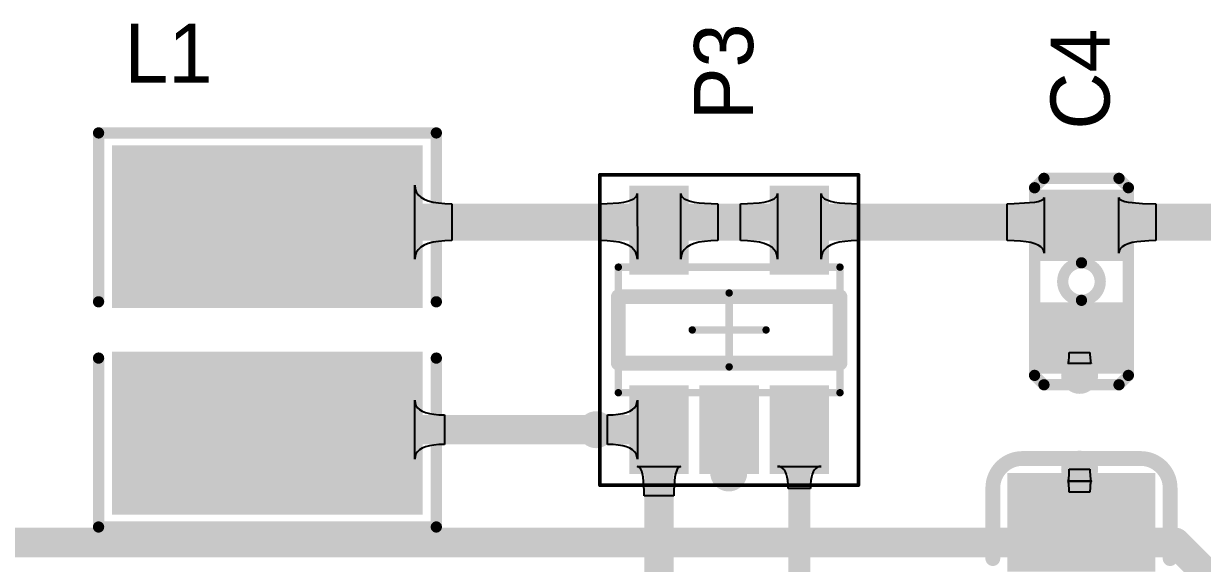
# Model space of a CAD drawing. Extents: x 244 to 457, y 184 to 319.
# Drawn here: x 315.48 to 331.43, y 263.29 to 270.6 of the extents above; entities that cross this region are included whole.
import ezdxf

# ---------------------------------------------------------------- set-up
doc = ezdxf.new("R2010")
doc.units = 0
doc.layers.get('0').update_dxf_attribs({"linetype": 'CONTINUOUS'})
for name, color, linetype in [('BOTTOMLAYER', 5, 'CONTINUOUS'), ('MECHANICAL13', 56, 'CONTINUOUS'), ('MECHANICAL15', 56, 'CONTINUOUS'), ('MULTILAYER', 9, 'CONTINUOUS'), ('TOPLAYER', 1, 'CONTINUOUS'), ('TOPOVERLAY', 2, 'CONTINUOUS'), ('TOPPASTE', 8, 'CONTINUOUS'), ('TOPSOLDER', 216, 'CONTINUOUS'), ('VIAHOLELAYER', 16, 'CONTINUOUS')]:
    doc.layers.add(name, color=color, linetype=linetype)

# ---------------------------------------------------------------- blocks, each defined once
blk = doc.blocks.new('1206_C_26')
at = {"layer": 'TOPLAYER'}
for points in [[(-2.055, -0.9), (-0.925, -0.9), (-2.055, 0.9), (-0.925, 0.9)], [(0.925, -0.9), (2.055, -0.9), (0.925, 0.9), (2.055, 0.9)]]:
    blk.add_solid(points, dxfattribs=at)
at = {"layer": 'TOPOVERLAY', "const_width": 0.2}
for points in [[(-2.355, 0.8, -0.414213), (-1.955, 1.2)], [(1.955, 1.2, -0.414214), (2.355, 0.8)], [(-1.955, -1.2, -0.414213), (-2.355, -0.8)], [(2.355, -0.8, -0.414214), (1.955, -1.2)]]:
    blk.add_lwpolyline(points, format="xyb", dxfattribs=at)
for points in [[(-1.955, 1.2), (-1, 1.2)], [(1, 1.2), (1.955, 1.2)], [(-2.355, 0.8), (-2.355, -0.8)], [(2.355, 0.8), (2.355, -0.8)], [(-1.955, -1.2), (-1, -1.2)], [(1, -1.2), (1.955, -1.2)]]:
    blk.add_lwpolyline(points, dxfattribs=at)
at = {"layer": 'TOPOVERLAY', "const_width": 0.1}
for points in [[(-2.005, 1.2, 1), (-1.905, 1.2, 1)], [(-2.005, 1.2, 1), (-1.905, 1.2, 1)], [(-1.05, 1.2, 1), (-0.95, 1.2, 1)], [(0.95, 1.2, 1), (1.05, 1.2, 1)], [(1.905, 1.2, 1), (2.005, 1.2, 1)], [(1.905, 1.2, 1), (2.005, 1.2, 1)], [(-2.405, 0.8, 1), (-2.305, 0.8, 1)], [(-2.405, 0.8, 1), (-2.305, 0.8, 1)], [(2.305, 0.8, 1), (2.405, 0.8, 1)], [(2.305, 0.8, 1), (2.405, 0.8, 1)], [(-2.405, -0.8, 1), (-2.305, -0.8, 1)], [(-2.405, -0.8, 1), (-2.305, -0.8, 1)], [(2.305, -0.8, 1), (2.405, -0.8, 1)], [(2.305, -0.8, 1), (2.405, -0.8, 1)], [(-2.005, -1.2, 1), (-1.905, -1.2, 1)], [(-2.005, -1.2, 1), (-1.905, -1.2, 1)], [(-1.05, -1.2, 1), (-0.95, -1.2, 1)], [(0.95, -1.2, 1), (1.05, -1.2, 1)], [(1.905, -1.2, 1), (2.005, -1.2, 1)], [(1.905, -1.2, 1), (2.005, -1.2, 1)]]:
    blk.add_lwpolyline(points, format="xyb", close=True, dxfattribs=at)
at = {"layer": 'TOPPASTE'}
for points in [[(-2.055, -0.9), (-0.925, -0.9), (-2.055, 0.9), (-0.925, 0.9)], [(0.925, -0.9), (2.055, -0.9), (0.925, 0.9), (2.055, 0.9)]]:
    blk.add_solid(points, dxfattribs=at)
at = {"layer": 'TOPSOLDER'}
for points in [[(-2.157, -1.002), (-0.823, -1.002), (-2.157, 1.002), (-0.823, 1.002)], [(0.823, -1.002), (2.157, -1.002), (0.823, 1.002), (2.157, 1.002)]]:
    blk.add_solid(points, dxfattribs=at)
blk = doc.blocks.new('SOT95P280X110_5N_38')
at = {"layer": 'MECHANICAL13', "const_width": 0.1}
for points in [[(-0.85, 1.5), (-0.85, -1.5)], [(-0.85, 1.5), (0.85, 1.5)], [(0.85, 1.5), (0.85, -1.5)], [(-0.85, -1.5), (0.85, -1.5)]]:
    blk.add_lwpolyline(points, dxfattribs=at)
at = {"layer": 'MECHANICAL13', "const_width": 0.05}
for points in [[(-0.875, 1.5, 1), (-0.825, 1.5, 1)], [(-0.875, 1.5, 1), (-0.825, 1.5, 1)], [(0.825, 1.5, 1), (0.875, 1.5, 1)], [(0.825, 1.5, 1), (0.875, 1.5, 1)], [(-0.875, -1.5, 1), (-0.825, -1.5, 1)], [(-0.875, -1.5, 1), (-0.825, -1.5, 1)], [(0.825, -1.5, 1), (0.875, -1.5, 1)], [(0.825, -1.5, 1), (0.875, -1.5, 1)]]:
    blk.add_lwpolyline(points, format="xyb", close=True, dxfattribs=at)
at = {"layer": 'MECHANICAL15'}
for points, const_width in [([(-2.1, 1.75), (-2.1, -1.75)], 0.05), ([(-2.1, 1.75), (2.1, 1.75)], 0.05), ([(2.1, 1.75), (2.1, -1.75)], 0.05), ([(0, 0.5), (0, -0.5)], 0.1), ([(-0.5, 0), (0.5, 0)], 0.1), ([(-2.1, -1.75), (2.1, -1.75)], 0.05)]:
    blk.add_lwpolyline(points, dxfattribs=dict(at, const_width=const_width))
for points, const_width in [([(-2.113, 1.75, 1), (-2.088, 1.75, 1)], 0.025), ([(-2.113, 1.75, 1), (-2.088, 1.75, 1)], 0.025), ([(2.088, 1.75, 1), (2.113, 1.75, 1)], 0.025), ([(2.088, 1.75, 1), (2.113, 1.75, 1)], 0.025), ([(-0.025, 0.5, 1), (0.025, 0.5, 1)], 0.05), ([(-0.525, 0, 1), (-0.475, 0, 1)], 0.05), ([(0.475, 0, 1), (0.525, 0, 1)], 0.05), ([(-0.025, -0.5, 1), (0.025, -0.5, 1)], 0.05), ([(-2.113, -1.75, 1), (-2.088, -1.75, 1)], 0.025), ([(-2.113, -1.75, 1), (-2.088, -1.75, 1)], 0.025), ([(2.088, -1.75, 1), (2.113, -1.75, 1)], 0.025), ([(2.088, -1.75, 1), (2.113, -1.75, 1)], 0.025)]:
    blk.add_lwpolyline(points, format="xyb", close=True, dxfattribs=dict(at, const_width=const_width))
at = {"layer": 'TOPLAYER'}
for points in [[(-0.85, 0.65), (-0.85, 1.25), (-1.85, 0.65), (-1.85, 1.25)], [(1.85, 0.65), (1.85, 1.25), (0.85, 0.65), (0.85, 1.25)], [(-0.85, -0.3), (-0.85, 0.3), (-1.85, -0.3), (-1.85, 0.3)], [(-0.85, -1.25), (-0.85, -0.65), (-1.85, -1.25), (-1.85, -0.65)], [(1.85, -1.25), (1.85, -0.65), (0.85, -1.25), (0.85, -0.65)]]:
    blk.add_solid(points, dxfattribs=at)
at = {"layer": 'TOPOVERLAY'}
for points, const_width in [([(-1.225, 1.8, 1), (-1.475, 1.8, 1)], 0.25), ([(-1.538, 1.8, 1), (-1.413, 1.8, 1)], 0.125), ([(-1.287, 1.8, 1), (-1.162, 1.8, 1)], 0.125), ([(-0.5, 1.5, 1), (-0.4, 1.5, 1)], 0.1), ([(-0.5, 1.5, 1), (-0.4, 1.5, 1)], 0.1), ([(0.4, 1.5, 1), (0.5, 1.5, 1)], 0.1), ([(0.4, 1.5, 1), (0.5, 1.5, 1)], 0.1), ([(-0.5, -1.5, 1), (-0.4, -1.5, 1)], 0.1), ([(-0.5, -1.5, 1), (-0.4, -1.5, 1)], 0.1), ([(0.4, -1.5, 1), (0.5, -1.5, 1)], 0.1), ([(0.4, -1.5, 1), (0.5, -1.5, 1)], 0.1)]:
    blk.add_lwpolyline(points, format="xyb", close=True, dxfattribs=dict(at, const_width=const_width))
at = {"layer": 'TOPOVERLAY', "const_width": 0.2}
for points in [[(-0.45, 1.5), (0.45, 1.5)], [(-0.45, 1.5), (-0.45, -1.5)], [(0.45, 1.5), (0.45, -1.5)], [(-0.45, -1.5), (0.45, -1.5)]]:
    blk.add_lwpolyline(points, dxfattribs=at)
at = {"layer": 'TOPPASTE'}
for points in [[(-0.85, 0.65), (-0.85, 1.25), (-1.85, 0.65), (-1.85, 1.25)], [(1.85, 0.65), (1.85, 1.25), (0.85, 0.65), (0.85, 1.25)], [(-0.85, -0.3), (-0.85, 0.3), (-1.85, -0.3), (-1.85, 0.3)], [(-0.85, -1.25), (-0.85, -0.65), (-1.85, -1.25), (-1.85, -0.65)], [(1.85, -1.25), (1.85, -0.65), (0.85, -1.25), (0.85, -0.65)]]:
    blk.add_solid(points, dxfattribs=at)
at = {"layer": 'TOPSOLDER'}
for points in [[(-0.748, 0.548), (-0.748, 1.352), (-1.952, 0.548), (-1.952, 1.352)], [(1.952, 0.548), (1.952, 1.352), (0.748, 0.548), (0.748, 1.352)], [(-0.748, -0.402), (-0.748, 0.402), (-1.952, -0.402), (-1.952, 0.402)], [(-0.748, -1.352), (-0.748, -0.548), (-1.952, -1.352), (-1.952, -0.548)], [(1.952, -1.352), (1.952, -0.548), (0.748, -1.352), (0.748, -0.548)]]:
    blk.add_solid(points, dxfattribs=at)
blk = doc.blocks.new('L1008_40')
at = {"layer": 'TOPLAYER'}
for points in [[(-2.397, -2), (-0.397, -2), (-2.397, 2), (-0.397, 2)], [(0.397, -2), (2.397, -2), (0.397, 2), (2.397, 2)]]:
    blk.add_solid(points, dxfattribs=at)
at = {"layer": 'TOPOVERLAY', "const_width": 0.152}
for points in [[(-0.381, 2.286), (-2.667, 2.286)], [(-2.667, -2.286), (-2.667, 2.286)], [(2.667, 2.286), (0.381, 2.286)], [(2.667, -2.286), (2.667, 2.286)], [(-0.381, -2.286), (-2.667, -2.286)], [(2.667, -2.286), (0.381, -2.286)]]:
    blk.add_lwpolyline(points, dxfattribs=at)
at = {"layer": 'TOPOVERLAY', "const_width": 0.0762}
for points in [[(-2.705, 2.286, 1), (-2.629, 2.286, 1)], [(-2.705, 2.286, 1), (-2.629, 2.286, 1)], [(-0.419, 2.286, 1), (-0.343, 2.286, 1)], [(0.343, 2.286, 1), (0.419, 2.286, 1)], [(2.629, 2.286, 1), (2.705, 2.286, 1)], [(2.629, 2.286, 1), (2.705, 2.286, 1)], [(-2.705, -2.286, 1), (-2.629, -2.286, 1)], [(-2.705, -2.286, 1), (-2.629, -2.286, 1)], [(-0.419, -2.286, 1), (-0.343, -2.286, 1)], [(0.343, -2.286, 1), (0.419, -2.286, 1)], [(2.629, -2.286, 1), (2.705, -2.286, 1)], [(2.629, -2.286, 1), (2.705, -2.286, 1)]]:
    blk.add_lwpolyline(points, format="xyb", close=True, dxfattribs=at)
at = {"layer": 'TOPPASTE'}
for points in [[(-2.397, -2), (-0.397, -2), (-2.397, 2), (-0.397, 2)], [(0.397, -2), (2.397, -2), (0.397, 2), (2.397, 2)]]:
    blk.add_solid(points, dxfattribs=at)
at = {"layer": 'TOPSOLDER'}
for points in [[(-2.499, -2.102), (-0.295, -2.102), (-2.499, 2.102), (-0.295, 2.102)], [(0.295, -2.102), (2.499, -2.102), (0.295, 2.102), (2.499, 2.102)]]:
    blk.add_solid(points, dxfattribs=at)
blk = doc.blocks.new('C0603_57')
at = {"layer": 'TOPLAYER'}
for points in [[(-1.143, 0.508), (-1.143, -0.508), (-0.381, 0.508), (-0.381, -0.508)], [(0.381, 0.508), (0.381, -0.508), (1.143, 0.508), (1.143, -0.508)]]:
    blk.add_solid(points, dxfattribs=at)
at = {"layer": 'TOPOVERLAY', "const_width": 0.152}
for points in [[(-1.397, 0.508), (-1.27, 0.635)], [(1.27, 0.635), (-1.27, 0.635)], [(1.397, 0.508), (1.27, 0.635)], [(-1.397, -0.508), (-1.397, 0.508)], [(1.397, -0.508), (1.397, 0.508)], [(-1.27, -0.635), (-1.397, -0.508)], [(1.27, -0.635), (1.397, -0.508)], [(1.27, -0.635), (-1.27, -0.635)]]:
    blk.add_lwpolyline(points, dxfattribs=at)
at = {"layer": 'TOPOVERLAY'}
for points, const_width in [([(-1.308, 0.635, 1), (-1.232, 0.635, 1)], 0.0762), ([(-1.308, 0.635, 1), (-1.232, 0.635, 1)], 0.0762), ([(1.232, 0.635, 1), (1.308, 0.635, 1)], 0.0762), ([(1.232, 0.635, 1), (1.308, 0.635, 1)], 0.0762), ([(-1.435, 0.508, 1), (-1.359, 0.508, 1)], 0.0762), ([(-1.435, 0.508, 1), (-1.359, 0.508, 1)], 0.0762), ([(1.359, 0.508, 1), (1.435, 0.508, 1)], 0.0762), ([(1.359, 0.508, 1), (1.435, 0.508, 1)], 0.0762), ([(0.254, 0, 1), (-0.254, 0, 1)], 0.152), ([(-0.292, 0, 1), (-0.216, 0, 1)], 0.0762), ([(0.216, 0, 1), (0.292, 0, 1)], 0.0762), ([(-1.435, -0.508, 1), (-1.359, -0.508, 1)], 0.0762), ([(-1.435, -0.508, 1), (-1.359, -0.508, 1)], 0.0762), ([(1.359, -0.508, 1), (1.435, -0.508, 1)], 0.0762), ([(1.359, -0.508, 1), (1.435, -0.508, 1)], 0.0762), ([(-1.308, -0.635, 1), (-1.232, -0.635, 1)], 0.0762), ([(-1.308, -0.635, 1), (-1.232, -0.635, 1)], 0.0762), ([(1.232, -0.635, 1), (1.308, -0.635, 1)], 0.0762), ([(1.232, -0.635, 1), (1.308, -0.635, 1)], 0.0762)]:
    blk.add_lwpolyline(points, format="xyb", close=True, dxfattribs=dict(at, const_width=const_width))
at = {"layer": 'TOPPASTE'}
for points in [[(-1.143, 0.508), (-1.143, -0.508), (-0.381, 0.508), (-0.381, -0.508)], [(0.381, 0.508), (0.381, -0.508), (1.143, 0.508), (1.143, -0.508)]]:
    blk.add_solid(points, dxfattribs=at)
at = {"layer": 'TOPSOLDER'}
for points in [[(-1.245, 0.61), (-1.245, -0.61), (-0.279, 0.61), (-0.279, -0.61)], [(0.279, 0.61), (0.279, -0.61), (1.245, 0.61), (1.245, -0.61)]]:
    blk.add_solid(points, dxfattribs=at)

msp = doc.modelspace()

# ---------------------------------------------------------------- linework, layer by layer
at = {"layer": 'BOTTOMLAYER'}
for points, const_width in [([(329.646, 265.839, 1), (329.896, 265.839, 1)], 0.25), ([(324.896, 264.518, 1), (325.146, 264.518, 1)], 0.25), ([(329.646, 264.569, 1), (329.896, 264.569, 1)], 0.25), ([(330.966, 263.578, 1), (331.166, 263.578, 1)], 0.2), ([(330.966, 263.578, 1), (331.166, 263.578, 1)], 0.2)]:
    msp.add_lwpolyline(points, format="xyb", close=True, dxfattribs=dict(at, const_width=const_width))
at = {"layer": 'BOTTOMLAYER', "const_width": 0.4}
for points in [[(313.743, 263.578), (331.066, 263.578)], [(331.066, 263.578), (338.661, 255.983)]]:
    msp.add_lwpolyline(points, dxfattribs=at)
at = {"layer": 'MULTILAYER', "const_width": 0.25}
for points in [[(329.646, 265.839, 1), (329.896, 265.839, 1)], [(324.896, 264.518, 1), (325.146, 264.518, 1)], [(329.646, 264.569, 1), (329.896, 264.569, 1)]]:
    msp.add_lwpolyline(points, format="xyb", close=True, dxfattribs=at)
at = {"layer": 'TOPLAYER'}
for p, q in [((320.771, 267.413), (320.771, 268.413)), ((320.771, 268.413), (320.776, 268.365)), ((320.776, 268.365), (320.791, 268.323)), ((320.791, 268.323), (320.817, 268.285)), ((320.817, 268.285), (320.852, 268.253)), ((320.852, 268.253), (320.897, 268.225)), ((323.735, 268.231), (323.76, 268.251)), ((323.76, 268.251), (323.775, 268.275)), ((323.775, 268.275), (323.78, 268.301)), ((323.78, 268.301), (323.784, 267.413)), ((324.371, 267.413), (324.374, 268.301)), ((324.374, 268.301), (324.379, 268.275)), ((324.379, 268.275), (324.394, 268.251)), ((324.394, 268.251), (324.419, 268.231)), ((325.635, 268.231), (325.66, 268.251)), ((325.66, 268.251), (325.675, 268.275)), ((325.675, 268.275), (325.68, 268.301)), ((325.68, 268.301), (325.683, 267.413)), ((326.271, 267.413), (326.274, 268.301)), ((326.274, 268.301), (326.279, 268.275)), ((326.279, 268.275), (326.294, 268.251)), ((326.294, 268.251), (326.319, 268.231)), ((329.286, 268.232), (329.291, 268.249)), ((329.291, 268.249), (329.291, 267.493)), ((330.301, 267.493), (330.301, 268.249)), ((330.301, 268.249), (330.306, 268.232)), ((320.897, 268.225), (320.952, 268.203)), ((320.952, 268.203), (321.018, 268.185)), ((321.018, 268.185), (321.093, 268.173)), ((321.093, 268.173), (321.179, 268.165)), ((321.179, 268.165), (321.274, 268.163)), ((321.274, 268.163), (321.274, 267.663)), ((323.28, 268.163), (323.375, 268.164)), ((323.28, 267.663), (323.28, 268.163)), ((323.375, 268.164), (323.535, 268.175)), ((323.535, 268.175), (323.6, 268.185)), ((323.6, 268.185), (323.655, 268.197)), ((323.655, 268.197), (323.7, 268.213)), ((323.7, 268.213), (323.735, 268.231)), ((324.419, 268.231), (324.454, 268.213)), ((324.454, 268.213), (324.499, 268.197)), ((324.499, 268.197), (324.554, 268.185)), ((324.554, 268.185), (324.619, 268.175)), ((324.619, 268.175), (324.694, 268.168)), ((324.694, 268.168), (324.874, 268.163)), ((324.874, 268.163), (324.874, 267.663)), ((325.18, 268.163), (325.275, 268.164)), ((325.18, 267.663), (325.18, 268.163)), ((325.275, 268.164), (325.435, 268.175)), ((325.435, 268.175), (325.5, 268.185)), ((325.5, 268.185), (325.555, 268.197)), ((325.555, 268.197), (325.6, 268.213)), ((325.6, 268.213), (325.635, 268.231)), ((326.319, 268.231), (326.354, 268.213)), ((326.354, 268.213), (326.399, 268.197)), ((326.399, 268.197), (326.454, 268.185)), ((326.454, 268.185), (326.519, 268.175)), ((326.519, 268.175), (326.594, 268.168)), ((326.594, 268.168), (326.774, 268.163)), ((326.774, 268.163), (326.774, 267.663)), ((328.791, 268.163), (328.886, 268.164)), ((328.791, 267.663), (328.791, 268.163)), ((328.886, 268.164), (329.166, 268.184)), ((329.166, 268.184), (329.211, 268.194)), ((329.211, 268.194), (329.246, 268.205)), ((329.246, 268.205), (329.271, 268.218)), ((329.271, 268.218), (329.286, 268.232)), ((330.306, 268.232), (330.321, 268.218)), ((330.321, 268.218), (330.346, 268.205)), ((330.346, 268.205), (330.381, 268.194)), ((330.381, 268.194), (330.426, 268.184)), ((330.426, 268.184), (330.481, 268.177)), ((330.481, 268.177), (330.621, 268.166)), ((330.621, 268.166), (330.801, 268.163)), ((330.801, 268.163), (330.801, 267.663)), ((320.952, 267.623), (320.897, 267.6)), ((321.018, 267.64), (320.952, 267.623)), ((321.093, 267.653), (321.018, 267.64)), ((321.179, 267.66), (321.093, 267.653)), ((321.274, 267.663), (321.179, 267.66)), ((323.376, 267.66), (323.28, 267.663)), ((323.461, 267.653), (323.376, 267.66)), ((323.537, 267.64), (323.461, 267.653)), ((323.602, 267.623), (323.537, 267.64)), ((323.657, 267.6), (323.602, 267.623)), ((324.553, 267.623), (324.497, 267.6)), ((324.618, 267.64), (324.553, 267.623)), ((324.694, 267.653), (324.618, 267.64)), ((324.779, 267.66), (324.694, 267.653)), ((324.874, 267.663), (324.779, 267.66)), ((325.276, 267.66), (325.18, 267.663)), ((325.361, 267.653), (325.276, 267.66)), ((325.437, 267.64), (325.361, 267.653)), ((325.502, 267.623), (325.437, 267.64)), ((325.557, 267.6), (325.502, 267.623)), ((326.453, 267.623), (326.397, 267.6)), ((326.518, 267.64), (326.453, 267.623)), ((326.594, 267.653), (326.518, 267.64)), ((326.679, 267.66), (326.594, 267.653)), ((326.774, 267.663), (326.679, 267.66)), ((328.886, 267.661), (328.791, 267.663)), ((328.971, 267.656), (328.886, 267.661)), ((329.046, 267.647), (328.971, 267.656)), ((329.111, 267.636), (329.046, 267.647)), ((329.166, 267.62), (329.111, 267.636)), ((329.211, 267.602), (329.166, 267.62)), ((330.426, 267.62), (330.381, 267.602)), ((330.481, 267.636), (330.426, 267.62)), ((330.546, 267.647), (330.481, 267.636)), ((330.706, 267.661), (330.546, 267.647)), ((330.801, 267.663), (330.706, 267.661)), ((320.776, 267.46), (320.771, 267.413)), ((320.791, 267.503), (320.776, 267.46)), ((320.817, 267.54), (320.791, 267.503)), ((320.852, 267.573), (320.817, 267.54)), ((320.897, 267.6), (320.852, 267.573)), ((323.703, 267.573), (323.657, 267.6)), ((323.738, 267.54), (323.703, 267.573)), ((323.763, 267.503), (323.738, 267.54)), ((323.778, 267.46), (323.763, 267.503)), ((323.784, 267.413), (323.778, 267.46)), ((324.376, 267.46), (324.371, 267.413)), ((324.392, 267.503), (324.376, 267.46)), ((324.417, 267.54), (324.392, 267.503)), ((324.452, 267.573), (324.417, 267.54)), ((324.497, 267.6), (324.452, 267.573)), ((325.603, 267.573), (325.557, 267.6)), ((325.638, 267.54), (325.603, 267.573)), ((325.663, 267.503), (325.638, 267.54)), ((325.678, 267.46), (325.663, 267.503)), ((325.683, 267.413), (325.678, 267.46)), ((326.276, 267.46), (326.271, 267.413)), ((326.292, 267.503), (326.276, 267.46)), ((326.317, 267.54), (326.292, 267.503)), ((326.352, 267.573), (326.317, 267.54)), ((326.397, 267.6), (326.352, 267.573)), ((329.246, 267.579), (329.211, 267.602)), ((329.271, 267.554), (329.246, 267.579)), ((329.286, 267.525), (329.271, 267.554)), ((329.291, 267.493), (329.286, 267.525)), ((330.306, 267.525), (330.301, 267.493)), ((330.321, 267.554), (330.306, 267.525)), ((330.346, 267.579), (330.321, 267.554)), ((330.381, 267.602), (330.346, 267.579)), ((329.616, 266.004), (329.62, 266.011)), ((329.62, 266.011), (329.622, 266.02)), ((329.622, 266.02), (329.624, 266.032)), ((329.624, 266.032), (329.626, 266.046)), ((329.626, 266.046), (329.629, 266.08)), ((329.629, 266.08), (329.631, 266.15)), ((329.631, 266.15), (329.91, 266.15)), ((329.91, 266.15), (329.91, 266.124)), ((329.91, 266.124), (329.917, 266.032)), ((329.917, 266.032), (329.919, 266.02)), ((329.919, 266.02), (329.922, 266.011)), ((329.922, 266.011), (329.925, 266.004)), ((329.613, 265.999), (329.616, 266.004)), ((329.928, 265.999), (329.613, 265.999)), ((329.925, 266.004), (329.928, 265.999)), ((320.771, 264.704), (320.771, 265.504)), ((320.771, 265.504), (320.775, 265.466)), ((320.775, 265.466), (320.787, 265.432)), ((320.787, 265.432), (320.808, 265.402)), ((320.808, 265.402), (320.836, 265.376)), ((320.836, 265.376), (320.872, 265.354)), ((323.683, 265.354), (323.719, 265.376)), ((323.719, 265.376), (323.747, 265.402)), ((323.747, 265.402), (323.767, 265.432)), ((323.767, 265.432), (323.779, 265.466)), ((323.779, 265.466), (323.784, 265.504)), ((323.784, 265.504), (323.784, 264.704)), ((320.872, 265.354), (320.916, 265.336)), ((320.916, 265.336), (320.969, 265.322)), ((320.969, 265.322), (321.029, 265.312)), ((321.029, 265.312), (321.098, 265.306)), ((321.098, 265.306), (321.174, 265.304)), ((321.174, 265.304), (321.174, 264.904)), ((323.38, 265.304), (323.457, 265.306)), ((323.38, 264.904), (323.38, 265.304)), ((323.457, 265.306), (323.526, 265.312)), ((323.526, 265.312), (323.586, 265.322)), ((323.586, 265.322), (323.638, 265.336)), ((323.638, 265.336), (323.683, 265.354)), ((321.029, 264.896), (320.969, 264.886)), ((321.098, 264.902), (321.029, 264.896)), ((321.174, 264.904), (321.098, 264.902)), ((323.457, 264.902), (323.38, 264.904)), ((323.526, 264.896), (323.457, 264.902)), ((323.586, 264.886), (323.526, 264.896)), ((320.775, 264.742), (320.771, 264.704)), ((320.787, 264.776), (320.775, 264.742)), ((320.808, 264.806), (320.787, 264.776)), ((320.836, 264.832), (320.808, 264.806)), ((320.872, 264.854), (320.836, 264.832)), ((320.916, 264.872), (320.872, 264.854)), ((320.969, 264.886), (320.916, 264.872)), ((323.638, 264.872), (323.586, 264.886)), ((323.683, 264.854), (323.638, 264.872)), ((323.719, 264.832), (323.683, 264.854)), ((323.747, 264.806), (323.719, 264.832)), ((323.767, 264.776), (323.747, 264.806)), ((323.779, 264.742), (323.767, 264.776)), ((323.784, 264.704), (323.779, 264.742)), ((323.799, 264.603), (323.78, 264.607)), ((323.78, 264.607), (324.374, 264.607)), ((323.815, 264.591), (323.799, 264.603)), ((323.83, 264.571), (323.815, 264.591)), ((324.339, 264.591), (324.325, 264.571)), ((324.356, 264.603), (324.339, 264.591)), ((324.374, 264.607), (324.356, 264.603)), ((325.708, 264.604), (325.68, 264.607)), ((325.68, 264.607), (326.274, 264.607)), ((325.733, 264.595), (325.708, 264.604)), ((325.755, 264.58), (325.733, 264.595)), ((325.774, 264.559), (325.755, 264.58)), ((326.199, 264.58), (326.18, 264.559)), ((326.221, 264.595), (326.199, 264.58)), ((326.246, 264.604), (326.221, 264.595)), ((326.274, 264.607), (326.246, 264.604)), ((323.843, 264.543), (323.83, 264.571)), ((323.853, 264.507), (323.843, 264.543)), ((323.862, 264.463), (323.853, 264.507)), ((323.876, 264.283), (323.862, 264.463)), ((324.293, 264.463), (324.286, 264.411)), ((324.302, 264.507), (324.293, 264.463)), ((324.312, 264.543), (324.302, 264.507)), ((324.325, 264.571), (324.312, 264.543)), ((325.791, 264.532), (325.774, 264.559)), ((325.804, 264.499), (325.791, 264.532)), ((325.814, 264.46), (325.804, 264.499)), ((325.822, 264.415), (325.814, 264.46)), ((325.826, 264.364), (325.822, 264.415)), ((326.133, 264.415), (326.129, 264.364)), ((326.141, 264.46), (326.133, 264.415)), ((326.151, 264.499), (326.141, 264.46)), ((326.164, 264.532), (326.151, 264.499)), ((326.18, 264.559), (326.164, 264.532)), ((329.616, 264.409), (329.619, 264.414)), ((329.619, 264.414), (329.622, 264.422)), ((329.622, 264.422), (329.624, 264.433)), ((329.624, 264.433), (329.626, 264.448)), ((329.626, 264.448), (329.629, 264.487)), ((329.629, 264.487), (329.631, 264.569)), ((329.631, 264.569), (329.91, 264.569)), ((329.91, 264.569), (329.91, 264.538)), ((329.91, 264.538), (329.917, 264.433)), ((329.917, 264.433), (329.919, 264.422)), ((329.919, 264.422), (329.922, 264.414)), ((329.922, 264.414), (329.925, 264.409)), ((323.877, 264.207), (323.876, 264.283)), ((324.278, 264.283), (324.277, 264.207)), ((324.286, 264.411), (324.278, 264.283)), ((325.827, 264.307), (325.826, 264.364)), ((326.127, 264.307), (325.827, 264.307)), ((326.129, 264.364), (326.127, 264.307)), ((329.613, 264.408), (329.616, 264.409)), ((329.616, 264.403), (329.613, 264.408)), ((329.613, 264.408), (329.928, 264.408)), ((329.928, 264.408), (329.613, 264.408)), ((329.62, 264.396), (329.616, 264.403)), ((329.622, 264.387), (329.62, 264.396)), ((329.624, 264.375), (329.622, 264.387)), ((329.631, 264.283), (329.624, 264.375)), ((329.631, 264.257), (329.631, 264.283)), ((329.91, 264.257), (329.631, 264.257)), ((329.912, 264.327), (329.91, 264.257)), ((329.915, 264.362), (329.912, 264.327)), ((329.917, 264.375), (329.915, 264.362)), ((329.919, 264.387), (329.917, 264.375)), ((329.922, 264.396), (329.919, 264.387)), ((329.925, 264.403), (329.922, 264.396)), ((329.925, 264.409), (329.928, 264.408)), ((329.928, 264.408), (329.925, 264.403)), ((324.277, 264.207), (323.877, 264.207))]:
    msp.add_line(p, q, dxfattribs=at)
for points, const_width in [([(318.777, 267.851), (318.839, 267.913)], 0.5), ([(318.839, 267.913), (332.869, 267.913)], 0.5), ([(329.771, 266.321), (329.796, 266.347)], 0.279), ([(329.771, 265.839), (329.771, 266.321)], 0.279), ([(318.824, 265.104), (324.077, 265.104)], 0.4), ([(324.077, 258.804), (324.077, 265.104)], 0.4), ([(325.024, 265.101), (325.027, 265.104)], 0.4), ([(325.024, 264.521), (325.024, 265.101)], 0.4), ([(325.977, 259.022), (325.977, 265.104)], 0.3), ([(325.021, 264.518), (325.024, 264.521)], 0.4), ([(329.771, 263.874), (329.771, 264.569)], 0.279), ([(329.771, 263.874), (329.796, 263.849)], 0.279)]:
    msp.add_lwpolyline(points, dxfattribs=dict(at, const_width=const_width))
for points, const_width in [([(318.652, 267.851, 1), (318.902, 267.851, 1)], 0.25), ([(318.714, 267.913, 1), (318.964, 267.913, 1)], 0.25), ([(318.714, 267.913, 1), (318.964, 267.913, 1)], 0.25), ([(329.701, 266.321, 1), (329.84, 266.321, 1)], 0.14), ([(329.701, 266.321, 1), (329.84, 266.321, 1)], 0.14), ([(329.726, 266.347, 1), (329.866, 266.347, 1)], 0.14), ([(329.646, 265.839, 1), (329.896, 265.839, 1)], 0.25), ([(329.701, 265.839, 1), (329.84, 265.839, 1)], 0.14), ([(318.724, 265.104, 1), (318.924, 265.104, 1)], 0.2), ([(323.977, 265.104, 1), (324.177, 265.104, 1)], 0.2), ([(323.977, 265.104, 1), (324.177, 265.104, 1)], 0.2), ([(324.924, 265.101, 1), (325.124, 265.101, 1)], 0.2), ([(324.924, 265.101, 1), (325.124, 265.101, 1)], 0.2), ([(324.927, 265.104, 1), (325.127, 265.104, 1)], 0.2), ([(325.902, 265.104, 1), (326.052, 265.104, 1)], 0.15), ([(324.896, 264.518, 1), (325.146, 264.518, 1)], 0.25), ([(329.646, 264.569, 1), (329.896, 264.569, 1)], 0.25), ([(324.921, 264.518, 1), (325.121, 264.518, 1)], 0.2), ([(324.924, 264.521, 1), (325.124, 264.521, 1)], 0.2), ([(324.924, 264.521, 1), (325.124, 264.521, 1)], 0.2), ([(329.701, 264.569, 1), (329.84, 264.569, 1)], 0.14), ([(329.701, 263.874, 1), (329.84, 263.874, 1)], 0.14), ([(329.701, 263.874, 1), (329.84, 263.874, 1)], 0.14), ([(329.726, 263.849, 1), (329.866, 263.849, 1)], 0.14)]:
    msp.add_lwpolyline(points, format="xyb", close=True, dxfattribs=dict(at, const_width=const_width))
at = {"layer": 'VIAHOLELAYER', "const_width": 0.15}
for points in [[(329.696, 265.839, 1), (329.846, 265.839, 1)], [(324.946, 264.518, 1), (325.096, 264.518, 1)], [(329.696, 264.569, 1), (329.846, 264.569, 1)]]:
    msp.add_lwpolyline(points, format="xyb", close=True, dxfattribs=at)

# ---------------------------------------------------------------- block references
for name, p, rotation in [('L1008_40', (318.777, 266.454), 270), ('SOT95P280X110_5N_38', (325.027, 266.454), 90), ('C0603_57', (329.796, 267.109), 270), ('1206_C_26', (329.796, 262.359), 90)]:
    msp.add_blockref(name, p, dxfattribs=dict(rotation=rotation))

# ---------------------------------------------------------------- texts
at = {"layer": 'TOPOVERLAY'}
msp.add_text('L1', height=0.8, dxfattribs=at).set_placement((316.842, 269.801))
for s, p in [('P3', (325.351, 269.293)), ('C4', (330.177, 269.166))]:
    msp.add_text(s, height=0.8, rotation=90, dxfattribs=at).set_placement(p)

doc.saveas('drawing.dxf')
